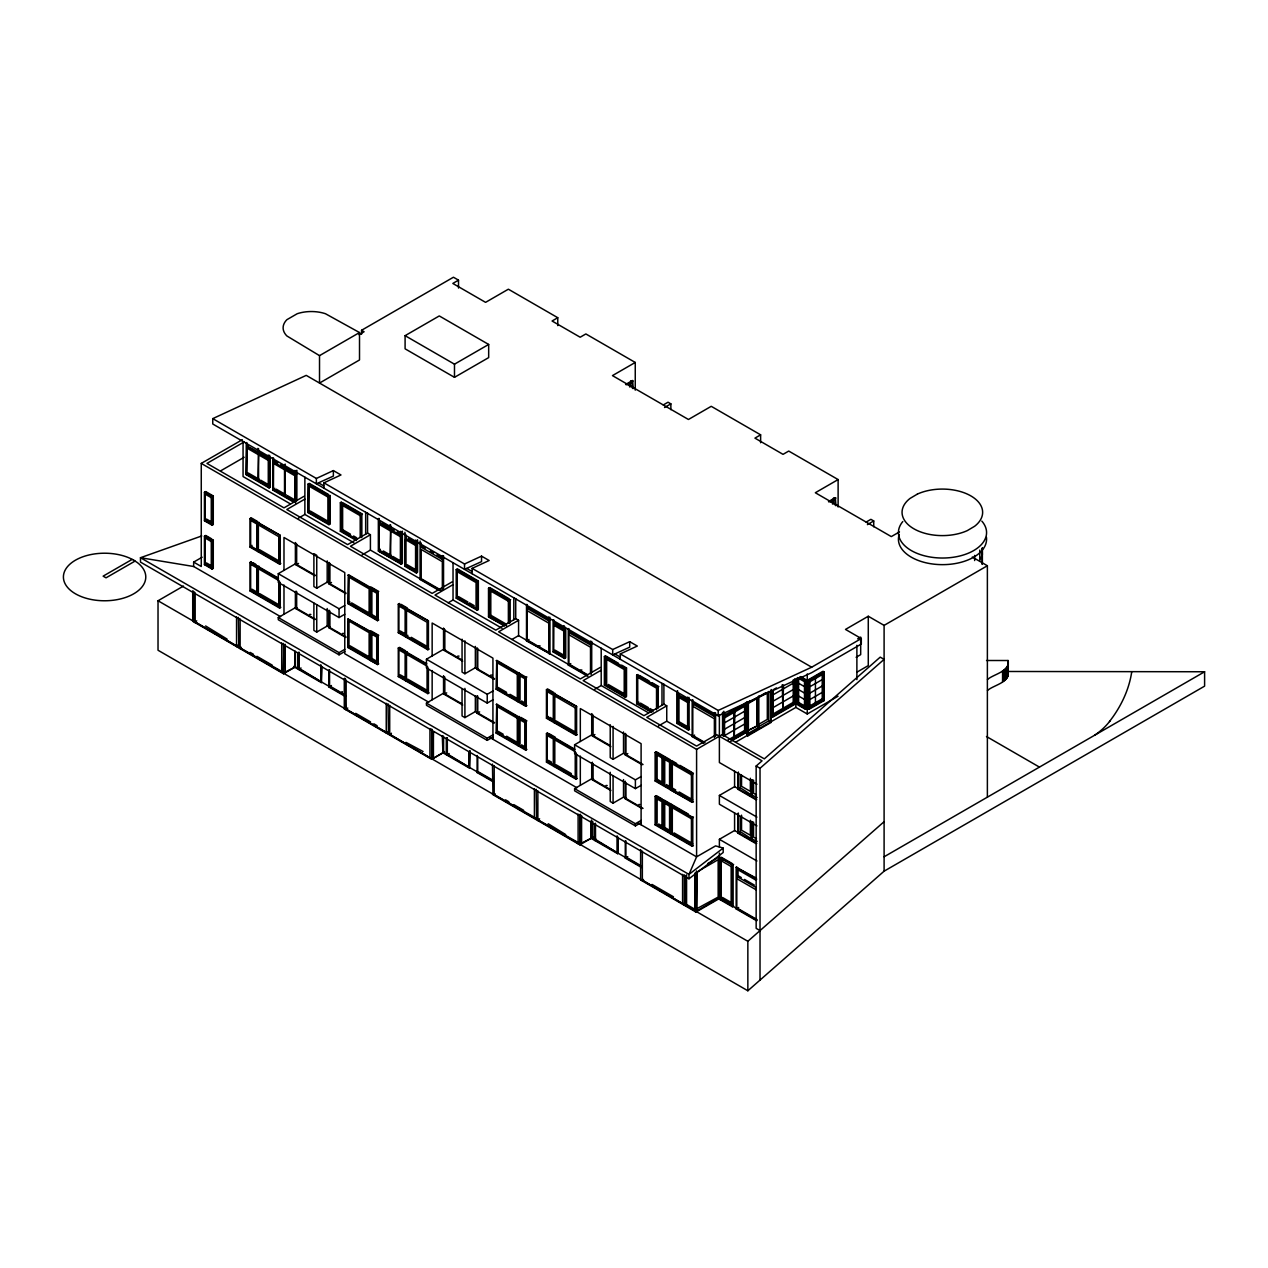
<?xml version="1.0" encoding="UTF-8"?>
<svg xmlns="http://www.w3.org/2000/svg" width="1268" height="1268" viewBox="0 0 1268 1268"><rect width="100%" height="100%" fill="white"/><g stroke="black" fill="none" stroke-linecap="round" stroke-linejoin="round"><path stroke-width="1.5" d="M987.471 690.569C992.923 685.196 1010.327 682.739 1008.06 671.485L1204.6 671.755L1204.6 686.146L884.097 871.179L747.851 990.768L158.024 650.246L158.024 600.763L183.48 586.054M987.471 679.6C992.923 674.227 1010.327 671.771 1008.06 660.517L986.552 660.501M1109.5 721.555L1113.003 716.8A268.547 155.045 0 0 0 1131.753 671.66M760.023 930.585L756.156 928.35L756.156 766.03L762.052 760.848L716.531 734.568L696.592 746.091L646.791 717.339L666.746 705.832L666.746 721.175L704.184 742.794M760.023 980.085L760.023 768.281L884.097 659.376L880.214 657.141L764.319 758.866L722.237 734.568L696.592 749.372L201.263 463.406L201.263 566.495L193.655 562.104L193.655 566.495L280.577 616.676M747.851 990.768L747.851 941.284L884.097 821.696M193.655 566.495L140.479 557.714L688.984 874.397L696.592 856.851L715.58 845.883L723.188 848.086L688.984 874.397L688.984 878.787L140.479 562.104L140.479 557.714L201.739 535.952M688.984 878.787L723.188 852.476L723.188 848.086M470.143 750.735L469.509 768.154L442.912 752.796L444.165 752.082M618.308 838.18L617.674 853.697L591.094 838.338L592.33 837.625M361.554 334.229L361.554 330.282L453.437 277.232L458.509 280.149L458.509 288.042M319.52 355.642L359.51 332.549L359.51 359.969L319.52 383.063L319.52 355.642L286.901 335.972A28.229 16.294 0 0 1 286.901 319.679L297.219 313.719A28.229 16.294 0 0 1 325.448 313.719L359.51 332.549M359.018 334.673L364.09 331.74L361.554 330.282M458.509 280.149L452.819 283.446L485.581 302.355L508.373 289.199L557.761 317.713L557.761 325.622M405.094 335.671L439.283 315.938L488.671 344.452L488.671 357.608L454.483 377.341L405.094 348.827L405.094 335.671L454.483 364.185L488.671 344.452M201.263 463.406L242.331 439.695M244.169 441.914L206.953 463.406L283.984 507.866L303.924 496.359M246.23 442.532L246.23 474.723L246.848 445.861L269.513 458.224L268.277 458.937L246.975 446.653L246.975 442.754M246.975 446.653L248.227 445.924M220.489 470.951L244.169 457.272M257.943 448.349L258.561 451.899M257.943 452.248L259.179 452.248M269.513 459.682L268.277 460.411L246.975 448.111L246.975 473.693L248.227 472.98L259.179 479.304L257.943 479.304L258.561 453.358M257.943 453.722L259.179 453.722M204.433 492.269L205.685 491.556L213.278 495.946L213.278 524.461L212.041 525.174L204.433 520.799L204.433 492.269L212.041 496.66L213.278 495.946M205.178 519.769L206.43 519.04L212.533 522.559L211.281 523.288L205.178 519.769L205.178 494.171L211.281 497.69L212.533 496.977M274.823 461.283L273.571 461.996L294.873 474.295L296.11 473.582L280.719 464.69M285.157 467.242L285.776 467.607M132.157 559.394L103.12 576.148L106.037 577.828L135.058 561.074M204.433 520.799L205.685 520.07M557.761 317.713L552.071 321.01L580.173 337.225L585.864 333.944L635.252 362.458L635.252 390.148M246.975 473.693L268.277 485.993L269.513 485.279M246.23 474.723L269.022 487.895L270.274 487.166L270.274 458.651L268.895 458.588M296.87 474.01L295.492 473.931M273.571 463.454L294.873 475.754L296.11 475.04M274.823 488.339L273.571 489.052L294.873 501.351L296.11 500.638M272.826 457.875L272.826 490.082L274.062 489.369M204.433 536.142L212.041 540.533L213.278 539.819L213.278 568.333L212.041 569.047L204.433 564.656L204.433 536.142L205.685 535.429L211.756 538.932M284.523 494.663L285.776 494.663L284.523 494.663L284.523 469.065M308.045 484.107L328.951 496.168L330.187 495.439L330.187 523.953L328.951 524.683L308.045 512.621L308.045 484.107L309.297 483.377L328.586 494.52M280.799 563.436L279.562 564.165L250.034 547.11L250.034 518.596L251.27 517.883L257.356 521.386M212.533 566.431L211.281 567.161L205.178 563.626L205.178 538.044L211.281 541.563L212.533 540.85M258.878 522.257L257.626 522.987L257.626 551.501L258.878 550.788M250.779 520.498L256.881 524.017L258.117 523.288M193.655 562.104L202.167 557.207M280.054 561.55L278.801 562.263L258.371 550.471L258.371 524.873L259.623 524.159M304.875 499.101L286.822 509.514L347.622 544.606L367.562 533.099L370.414 534.731L370.414 550.09L440.678 590.666M205.178 563.626L206.43 562.913L211.011 565.56M204.433 564.656L205.685 563.943M329.157 521.893L327.905 522.622L309.091 511.749L309.091 486.167L327.905 497.024L329.157 496.311M309.091 511.749L310.327 511.036L327.588 520.99M298.313 518.232L304.875 514.443L353.835 542.72M308.045 512.621L308.679 483.742L329.569 495.804L329.569 524.318L310.28 513.191M252.015 545.367L250.779 546.08L256.881 549.599L258.117 548.885M250.034 547.11L251.27 546.397M250.034 518.596L280.18 535.286L280.18 563.8L258.244 551.136L258.244 522.622M258.371 524.873L278.801 536.681L280.054 535.952M356.419 540.533L340.347 531.26L340.347 502.746L341.583 502.033M258.371 550.471L259.623 549.757L278.358 560.567M356.784 539.28L341.377 530.404L341.377 504.807L342.629 504.078L342.629 529.675L350.475 534.208M280.799 607.309L279.562 608.038L250.034 590.983L250.034 562.469L251.27 561.74M252.015 563.642L250.779 564.355L256.881 567.89L258.117 567.161M258.878 566.13L257.626 566.859L257.626 595.374L258.878 594.644M340.347 502.746L361.237 514.808L362.489 514.095L343.2 502.952M341.377 504.807L360.207 515.68L361.443 514.951M341.377 530.404L342.629 529.675M340.347 531.26L341.583 530.547M635.252 362.458L612.46 375.613L688.445 419.486L711.237 406.315L760.626 434.829L760.626 442.754M193.655 621.336L193.196 591.205M194.971 592.869L194.971 621.827L196.714 620.829M344.769 614.251L339.063 617.548L278.278 582.44L278.278 573.675L295.381 563.8L315.827 575.609M194.971 622.636L196.08 622.002M250.034 590.983L251.27 590.27M296.015 543.322L296.015 564.894L298.551 563.452M378.958 518.358L378.958 522.131L380.337 522.194L379.084 522.923L379.084 519.024M256.881 593.472L258.117 592.758L252.015 589.24L250.779 589.953L256.881 593.472L256.881 567.89M258.371 594.343L259.623 593.614L280.054 605.422L278.801 606.136L258.371 594.343L258.371 568.746L278.801 580.538L278.801 606.136M205.606 625.964L227.083 639.088M625.631 384.458L632.431 380.543L633.049 388.642M626.249 384.822L633.049 380.907M627.708 384.743L632.526 381.969L630.64 380.875M370.414 534.731L350.459 546.254L432.15 593.408L452.09 581.901M390.037 524.619L390.037 528.534L394.237 530.23M390.037 528.534L391.289 528.534M383.285 550.962L391.289 555.574L390.037 555.574L390.671 529.628M390.037 529.992L391.289 529.992M362.093 554.893L370.414 550.09M379.084 522.923L400.387 535.207L401.623 534.494L397.201 531.942M402.368 534.922L401.005 534.858M401.623 561.55L400.387 562.263L379.084 549.963L379.084 524.381L400.387 536.681L401.623 535.952M379.084 549.963L380.337 549.25M378.339 518.802L378.339 550.994L401.75 563.8L401.75 531.53M316.746 588.209L316.746 555.305L313.893 553.656L313.893 586.561L316.746 588.209L327.192 582.171L345.942 592.996M405.681 534.367L406.299 537.917M328.951 562.326L328.951 583.898L331.487 582.472M378.72 619.973L377.468 620.686L347.939 603.647L348.557 574.769L378.102 591.823L378.102 620.337L372.015 616.819M344.769 651.546L339.063 654.827L278.278 619.735L278.278 617.548L295.381 607.673L315.827 619.481M348.684 577.019L369.131 588.827L369.131 614.409L348.684 602.617L348.684 577.019L349.936 576.306M296.015 591.11L296.015 608.767L297.283 608.054M194.971 621.827L236.561 645.84L237.671 645.206M236.561 646.648L237.671 645.998M405.681 538.266L415.571 543.988L416.823 543.275L408.565 538.504M417.568 543.703L416.205 543.623M238.828 647.409L238.352 617.373M416.823 570.315L415.571 571.044L405.681 565.322L405.681 539.74L415.571 545.446L416.823 544.733M240.127 618.942L240.127 647.9L241.237 647.266M240.127 648.709L241.237 648.075M663.275 404.952L668.03 402.21L670.867 403.858L670.867 409.659M420.707 543.053L420.707 546.952L421.959 546.239L425.287 548.156M664.543 407.504L670.867 403.858M310.866 614.425L309.582 614.409M378.339 550.994L401.132 564.165L402.368 563.436L402.368 531.165M405.681 565.322L406.917 564.609L415.175 569.364M404.936 532.259L404.936 566.352L406.172 565.639M370.621 589.683L371.873 588.97L371.873 614.552L377.975 618.087L376.723 618.8L370.621 615.281L370.621 589.683L376.723 593.202L377.975 592.489M348.684 602.617L349.936 601.888M278.278 573.675L339.063 608.767L344.769 605.47M347.939 603.647L349.191 602.918M347.939 575.133L377.468 592.172L378.72 591.459L371.112 587.068L369.876 587.797L369.876 616.311L371.112 615.582M404.936 566.352L416.332 572.93L417.568 572.217L417.568 539.946M313.893 603.124L313.893 630.434L316.746 632.066L327.192 626.043L345.942 636.869M420.707 546.952L442.342 559.442L443.578 558.712L436.921 554.877M328.951 610.13L328.951 627.771L330.219 627.074M347.939 618.99L378.102 635.68L378.102 664.194L369.876 660.168L369.876 631.654L371.112 630.941L378.72 635.331L377.468 636.045L347.939 618.99L347.939 647.52L377.468 664.559L378.72 663.846M438.031 589.858L420.12 579.508L421.341 578.779L441.296 590.302M370.621 615.281L371.873 614.552M343.786 633.445L342.518 633.429M456.211 569.649L457.463 568.92L478.353 580.982L478.353 609.496L477.117 610.225L456.211 598.163L456.211 569.649L477.117 581.711L478.353 580.982M429.059 649.042L427.807 649.755L398.279 632.7L398.279 604.186L399.531 603.473M240.127 647.9L282.193 671.644M457.257 571.709L476.071 582.567L476.071 608.164L457.257 597.291L457.257 571.709L458.493 570.98M400.276 605.359L399.024 606.088L405.126 609.607L406.378 608.894M284.983 672.183L295.381 666.889L295.381 651.736M192.72 590.936L192.72 621.241L283.509 673.752L295.381 666.889M299.169 667.65L297.932 668.363L297.932 652.576M301.023 667.982L298.551 669.456L298.551 652.402M453.041 584.643L434.987 595.057L495.788 630.148L515.727 618.641L518.58 620.274L518.58 635.633L587.179 675.242M377.975 661.944L376.723 662.673L370.621 659.138L370.621 633.556L371.873 632.827L371.873 658.425L376.438 661.072M348.684 646.49L369.131 658.282L369.131 632.684L348.684 620.892L348.684 646.49L349.936 645.761L370.367 657.569M278.278 617.548L339.063 652.64L344.769 649.343M347.939 647.52L349.191 646.791M370.621 633.556L376.723 637.075L377.975 636.362M457.257 597.291L458.493 596.578L467.908 602.015M448.127 602.839L453.041 599.986L502.001 628.262M456.211 598.163L457.463 597.434M398.279 632.7L399.531 631.987M293.811 666.714L321.343 682.612L321.977 667.095M398.279 604.186L428.425 620.876L428.425 649.39L398.897 632.352L398.897 603.837L428.425 620.876M405.126 635.205L406.378 634.476L400.276 630.957L399.024 631.67L405.126 635.205L405.126 609.607M504.585 626.075L488.513 616.803L488.513 588.289L489.749 587.575L509.039 598.702M407.868 635.347L406.632 636.061L427.062 647.869L428.315 647.14L411.276 637.313M407.123 636.377L405.871 637.091L405.871 608.577L407.123 607.863L401.053 604.345M370.621 659.138L371.873 658.425M506.661 625.821L489.543 615.947L489.543 590.349L490.795 589.636L490.795 615.218L506.471 624.284M760.626 434.829L754.936 438.126L783.038 454.356L788.728 451.059L838.116 479.573L838.116 506.994M345.229 696.401L328.951 687.002L331.423 685.528M429.059 692.899L427.807 693.628L398.279 676.573L398.279 648.059L399.531 647.346L405.601 650.849M407.123 651.72L405.871 652.449L405.871 680.964L407.123 680.234M399.024 649.961L405.126 653.48L406.378 652.751M341.948 691.599L342.518 691.932M488.513 588.289L509.403 600.35L510.655 599.637M489.543 590.349L508.373 601.222L509.609 600.493M488.513 616.803L503.602 624.791M489.543 615.947L490.795 615.218M492.935 699.793L487.229 703.09L426.444 667.982L426.444 659.217L443.546 649.343L443.546 628.056M398.279 676.573L399.531 675.86M444.18 628.865L444.18 650.436L445.464 649.739M344.294 678.538L344.294 708.844L346.037 707.845M346.021 680.076L346.021 709.034L347.765 708.035M346.021 709.842L347.131 709.208M405.126 679.062L406.378 678.348L400.276 674.83L399.024 675.543L405.126 679.062L405.126 653.48M518.58 620.274L498.625 631.797L580.316 678.951L600.255 667.443M459.032 656.111L457.748 656.095M511.923 639.468L518.58 635.633M548.299 619.164L528.328 607.641L527.092 608.371L548.711 620.844L549.963 620.131M426.603 690.03L407.868 679.22L406.632 679.933L427.062 691.726L428.315 691.012M462.059 639.199L462.059 672.103L464.912 673.752L475.357 667.713L494.568 678.808M477.117 647.869L477.117 669.441L478.385 668.743M549.916 617.262L549.916 653.733L526.505 640.926L528.978 639.452M526.886 705.515L525.634 706.228L496.105 689.19L496.739 660.311L526.268 677.366L526.268 705.88L496.739 688.825L496.739 662.213M492.935 737.088L487.229 740.369L426.444 705.277L426.444 703.09L443.546 693.216L462.281 704.041M444.18 676.652L444.18 694.309L446.716 692.867M346.021 709.034L386.249 732.27L387.358 731.62M563.341 627.866L555.083 623.095L553.847 623.808L563.737 629.53L564.989 628.817M564.371 629.166L565.734 629.245L565.734 657.759L564.498 658.472L553.102 651.895L553.102 619.687M386.249 733.062L387.358 732.428M540.073 645.872L538.868 645.887M388.452 733.792L387.976 703.756M389.704 705.293L389.704 734.267L391.447 733.253M491.952 675.115L490.684 675.099M389.704 735.06L390.813 734.426M838.116 479.573L815.324 492.745L891.309 536.602L899.456 531.91M553.102 651.895L554.338 651.181M519.294 672.611L518.041 673.34L518.041 701.854L519.294 701.125M510.021 694.325L518.533 699.239L517.296 699.952L496.85 688.159L496.85 662.562L517.296 674.37L518.533 673.641M518.786 675.226L520.038 674.513L520.038 700.094L518.786 700.824L518.786 675.226L524.889 678.745L526.141 678.031M496.85 688.159L498.102 687.43L506.614 692.36M426.444 659.217L487.229 694.309L492.935 691.012M496.105 689.19L497.357 688.461M828.48 501.589L835.295 497.658L835.913 505.758M829.114 501.954L835.913 498.023M496.105 660.676L525.634 677.714L526.886 677.001M830.572 501.874L834.772 498.72M563.737 656.586L564.989 655.873L555.083 650.151L553.847 650.864L563.737 656.586L563.737 630.989L553.847 625.283M462.059 688.683L462.059 715.976L464.912 717.609L475.357 711.586L494.568 722.681M590.508 644.984L591.744 644.255L570.125 631.781L568.872 632.494L590.508 644.984L590.508 641.085M477.117 695.672L477.117 713.313L479.653 711.887M526.886 749.388L525.634 750.101L496.105 733.062L496.739 704.184L526.268 721.223L526.268 749.737L496.739 732.698L496.739 704.184M568.286 628.595L568.286 665.066L570.759 663.592M423.084 751.512L405.998 742.382M577.225 734.584L575.973 735.297L546.445 718.243L546.445 689.729L547.697 689.015L553.767 692.518M621.685 665.161L626.519 667.951L626.519 696.465L625.267 697.178L604.376 685.116L604.376 656.602L605.613 655.889L618.467 663.307M389.704 734.267L430.423 758.026M581.869 669.995L580.665 670.027M429.947 758.296L431.057 757.646M518.786 700.824L524.889 704.342L526.141 703.629M443.546 736.708L443.546 752.431L432.15 759.025L432.15 729.908M443.293 736.502L443.293 752.289L444.545 751.575M605.407 658.663L606.659 657.949L606.659 683.531L605.407 684.26L605.407 658.663L624.221 669.536L624.221 695.118L605.407 684.26M344.294 708.844L431.675 759.294L443.546 752.431M447.588 753.335L446.352 754.064L446.352 738.261M449.189 753.525L446.716 754.999L446.716 737.944M555.289 693.406L554.053 694.119L554.053 722.633L555.289 721.92M519.294 716.483L518.041 717.197L518.041 745.711L519.294 744.998M576.48 732.682L575.228 733.411L554.798 721.603L554.798 696.021L556.034 695.292M518.533 743.111L517.296 743.825L496.85 732.032L496.85 706.434L517.296 718.227L518.533 717.514M601.206 670.186L583.169 680.599L643.954 715.691L663.893 704.184L666.746 705.832M518.786 719.099L520.038 718.37L520.038 743.967L518.786 744.681L518.786 719.099L524.889 722.617L526.141 721.904M496.85 732.032L498.102 731.303L503.206 734.251M426.444 703.09L487.229 738.182L492.935 734.885M496.105 733.062L497.357 732.333M866.139 522.067L870.894 519.325L873.731 520.974L873.731 526.791M496.105 704.548L525.634 721.587L526.886 720.874L520.799 717.355M867.407 524.635L873.731 520.974M604.376 656.602L625.267 668.664L626.519 667.951M594.644 689.332L601.206 685.528L648.487 712.838M548.442 716.499L547.19 717.212L553.292 720.747L553.292 695.149L547.19 691.631M546.445 718.243L547.697 717.529M604.376 685.116L605.613 684.403M546.445 689.729L576.607 706.419L576.607 734.933L554.671 722.269M554.798 696.021L575.228 707.813L576.48 707.1M554.798 721.603L556.034 720.89L574.769 731.699M651.134 712.109L636.663 703.756L636.663 675.242L637.915 674.528M653.099 711.792L637.693 702.9L637.693 677.302L638.945 676.589M493.395 781.944L477.117 772.545L478.321 771.8L493.3 780.438M577.225 778.441L575.973 779.17L546.445 762.116L546.445 733.601L547.697 732.888M518.786 744.681L524.889 748.215L526.141 747.486L521.56 744.855M636.663 675.242L657.553 687.319L658.805 686.59L652.37 682.881M637.693 702.9L638.945 702.187M636.663 703.756L637.915 703.043M641.101 785.336L635.395 788.633L574.61 753.525L574.61 744.76L591.712 734.885L610.447 745.711M546.445 762.116L547.697 761.402M592.346 714.407L592.346 735.979L594.898 734.537M492.459 764.081L492.935 794.117M494.187 765.618L494.187 794.576L495.297 793.942M494.187 795.385L495.297 794.751M576.48 776.555L575.228 777.268L575.228 751.686L554.798 739.878L554.798 765.476L556.034 764.762L571.361 773.607M555.289 765.793L554.053 766.506L554.053 737.992L555.289 737.263L549.218 733.76M678.966 694.61L677.714 695.339L687.621 701.045L688.873 700.332M689.618 700.76L688.239 700.697M677.714 696.798L687.621 702.504L688.873 701.79M658.425 725.978L666.746 721.175M610.225 724.741L610.225 757.646L613.078 759.294L623.523 753.255L623.523 731.969M687.208 726.437L678.966 721.666L677.714 722.38L687.621 728.101L688.873 727.388M676.969 691.219L676.969 723.41L678.221 722.697M625.283 733.411L625.283 754.983L627.818 753.557M987.376 797.16L987.376 565.75L884.097 625.378L868.279 616.248L845.487 629.419L861.305 638.549L861.305 644.033L811.678 672.674L718.195 715.818L212.755 424.003L212.755 418.63L306.222 375.376L811.678 667.206L861.305 638.549M641.101 822.631L635.395 825.912L574.61 790.82L574.61 788.633L591.712 778.758L610.447 789.584M592.346 762.195L592.346 779.852L593.63 779.138M494.187 794.576L534.89 817.527M676.969 723.41L688.365 730.003L689.618 729.274M536.618 819.334L536.142 789.298M713.963 714.819L693.992 703.296L692.756 704.009L714.375 716.499L715.627 715.786M537.87 790.836L537.87 819.81L539.613 818.795M693.406 801.661L692.169 802.375L655.128 780.993L655.128 752.479L656.364 751.765L670.043 759.659M537.87 820.602L538.979 819.968M655.873 754.365L657.125 753.652L657.125 779.249L663.227 782.768L661.975 783.481L655.873 779.963L655.873 754.365L661.975 757.899L663.227 757.17M723.933 716.04L722.554 716.119M745.235 703.74L745.98 703.312L723.315 715.691L724.551 716.404L745.853 704.105L744.601 703.391M771.15 689.507L771.15 722.395L747.724 735.931L747.106 702.662L750.577 700.665M857.644 638.85L860.687 637.091L860.687 654.637L856.122 657.268M765.793 692.708L747.724 703.027L747.724 735.931M733.649 711.174L734.885 711.174L734.267 737.136L733.649 712.774M768.804 691.631L748.374 703.423L748.374 734.806L747.106 734.061L758.819 727.309L758.819 695.926M607.198 785.51L605.914 785.494M692.169 700.11L692.169 736.581L694.642 735.107M723.315 717.149L724.551 717.862L745.853 705.563L745.853 731.16L731.113 739.672M776.444 687.906L773.163 689.792L773.163 715.39L771.927 714.676M663.354 756.505L662.72 785.383L663.972 784.654M548.22 823.756L565.686 834.582M723.315 723.537L733.649 717.577M734.267 717.212L744.601 711.253M773.401 694.626L782.261 689.507M782.879 689.142L793.213 683.183M799.458 677.318L805.37 680.726L806.606 680.013L806.606 708.527L805.37 709.24L796.494 704.12L796.494 679.41M574.61 744.76L635.395 779.852L641.101 776.571M723.315 729.94L733.649 723.98M734.267 723.616L744.601 717.64M773.401 701.03L782.261 695.91M782.879 695.546L793.213 689.586M824.216 672.024L822.98 671.295L807.89 680.013L809.142 680.726L824.216 672.024L824.216 700.538L809.142 709.24L807.89 708.527M808.651 681.043L809.887 681.756L823.471 673.91L823.471 699.508L809.887 707.354L808.651 706.625M692.661 799.759L691.425 800.488L671.073 788.744L671.073 763.146L672.309 762.433L672.309 788.014L675.701 789.98M723.315 736.343L733.649 730.368M734.267 730.019L744.601 724.044M773.401 707.417L782.261 702.298M782.879 701.949L793.213 695.974M810.347 686.448L822.235 679.6M610.225 772.275L610.225 801.519L613.078 803.167L623.523 797.128L623.523 779.582M655.873 779.963L657.125 779.249M655.128 780.993L656.364 780.28M625.283 781.215L625.283 798.856L626.551 798.158M727.737 740.179L744.601 730.447L745.853 731.16M773.401 713.821L793.213 702.377L794.465 703.09L794.465 679.474M810.347 692.851L822.235 685.988M782.261 684.704L782.879 709.066L783.497 685.085M773.163 715.39L794.465 703.09M747.787 703.106L747.787 730.653L757.519 725.756L757.519 698.208M758.201 724.63L767.314 719.384L767.314 693.802M732.952 739.355L746.598 732.191L746.598 701.886M792.96 704.707L771.8 716.927L771.8 690.315M730.32 741.59L746.598 732.191M757.519 725.756L747.787 730.653M771.166 716.563L772.418 717.292L795.21 704.12L795.21 679.41M797.366 703.169L804.498 707.275L804.498 681.693L797.366 677.572L797.366 703.169L798.618 702.44L804.308 705.737M758.201 697.099L758.201 726.944L768.614 720.937L768.614 691.52M735.567 742.224L795.86 707.417L807.256 713.995L838.053 696.211M856.883 672.183L868.279 665.605L868.279 616.248M810.347 699.254L822.235 692.391M663.465 784.353L669.567 787.872L669.567 762.29L663.465 758.755L663.465 784.353L664.717 783.624L664.717 759.643M655.128 752.479L692.169 773.86L693.406 773.147M810.347 705.642L822.235 698.795L823.471 699.508M640.118 804.53L638.85 804.514M671.073 763.146L691.425 774.891L692.661 774.177M693.406 845.534L692.169 846.247L655.128 824.866L655.128 796.352L656.364 795.622L662.451 799.141M823.725 700.11L808.524 708.875L808.524 680.361L823.725 671.596L824.216 700.538M671.073 788.744L672.309 788.014M537.87 819.81L578.588 842.76L578.113 843.838M655.873 798.238L657.125 797.524L657.125 823.106L655.873 823.835L655.873 798.238L661.975 801.772L661.975 827.354L655.873 823.835M581.315 843.268L591.712 837.974L591.712 822.25M591.459 820.063L591.459 837.831L592.711 837.118L595.754 838.877L594.518 839.606L594.518 823.804M492.459 794.386L579.841 844.837L591.712 837.974M663.354 800.377L662.72 829.256L663.972 828.527M663.465 802.628L664.717 801.915L664.717 827.497L670.82 831.031L669.567 831.745L663.465 828.226L663.465 802.628L669.567 806.147L670.82 805.434M574.61 788.633L635.395 823.725L641.101 820.428M671.564 804.403L670.328 805.117L670.328 833.631L671.564 832.918M655.128 824.866L656.364 824.137M756.933 825.896L719.384 804.213L719.384 795.432L734.584 786.667L734.584 771.182M663.465 828.226L664.717 827.497M737.754 773.528L737.754 789.219L740.274 787.777L751.021 794.687L751.021 779.725M655.128 796.352L692.169 817.733L693.406 817.02M692.661 843.632L691.425 844.361L671.073 832.6L671.073 807.019L691.425 818.763L692.661 818.05M641.56 867.486L625.283 858.087L627.755 856.613M671.073 832.6L672.309 831.887L672.309 806.289M751.021 794.687L757.139 797.509M719.384 853.126L719.384 898.536L695.974 912.057L640.625 879.929L641.719 880.024M642.353 851.161L642.353 880.119L643.462 879.485M642.353 880.927L643.462 880.293M719.384 847.198L719.384 839.305L734.584 830.54L734.584 812.994M737.754 813.485L737.754 833.092L740.274 831.65L751.021 838.56L751.021 821.727M707.671 863.619L719.384 856.851L718.766 898.172L695.339 911.692L695.339 873.81M751.021 838.56L757.139 841.381M733.617 906.034L732.381 906.747L720.034 899.63L720.034 857.945L721.27 857.231L732.08 863.46M698.795 870.878L718.163 859.688L718.163 897.094L696.56 908.855M721.238 898.188L722.491 897.475L732.413 903.196L731.16 903.91L721.238 898.188L721.238 860.782L722.491 860.069M720.034 857.945L732.381 865.077L733.617 864.364M721.238 860.782L731.16 866.504L732.413 865.79M756.742 920.822L736.169 908.95L736.169 867.264L755.649 877.789M642.353 880.119L683.056 903.878M682.58 904.147L683.69 903.513M694.801 873.145L694.801 910.662L696.053 909.948L686.574 904.464L685.322 905.193L685.322 875.57M741.289 877.551L738.039 875.681L736.787 876.394L756.299 887.663M720.034 899.63L720.652 857.58L732.999 864.713L732.999 906.398M736.169 908.95L738.673 907.492M884.097 856.788L1204.6 671.755M684.308 905.146L684.308 874.841M212.755 418.63L316.366 478.448L333.373 470.586L340.965 474.961L323.958 482.839L323.958 488.212M323.958 482.839L464.532 563.991L481.539 556.129L489.131 560.504L472.124 568.381L472.124 573.754M472.124 568.381L612.698 649.533L629.705 641.671L637.297 646.046L620.29 653.923L620.29 659.297M620.29 653.923L718.195 710.445L811.678 667.206M283.35 673.118L283.984 645.063M579.682 844.203L580.316 814.246M972.287 557.032L987.376 565.75M986.472 736.518L1039.443 767.108M800.694 676.589L806.606 680.013M800.076 676.954L805.988 680.361L805.988 708.875L798.602 704.612M798.618 683.246L804.308 686.543M798.618 689.649L804.308 692.946M798.618 696.053L804.308 699.334M795.21 704.12L794.592 679.046M747.106 702.662L748.405 703.471M768.614 720.937L771.15 722.395M734.267 709.351L733.649 709.715M318.601 482.886L323.657 485.818M466.767 568.429L471.823 571.361M614.932 653.971L619.989 656.903M277.771 462.979L273.444 461.203L274.189 461.647M381.811 523.05L389.197 527.314M430.28 551.041L433.608 552.959M687.208 699.381L677.587 694.547L678.348 694.975M340.965 502.382L361.856 514.443L361.856 537.267M489.131 587.924L510.021 599.986L510.021 622.81M527.092 610.621L548.711 623.111L549.329 652.671L527.71 640.197M568.872 634.745L590.508 647.235L590.508 673.419M639.516 675.464L649.153 681.027M692.756 706.26L714.375 718.75L714.375 737.453M637.693 677.302L656.523 688.175L656.523 709.826M260.653 480.16L268.039 484.424M276.297 489.194L283.683 493.442M287.25 495.519L294.636 499.782M392.763 556.43L400.149 560.694M756.156 766.03L760.023 768.281M248.48 475.31L269.64 487.53L269.64 455.26M294.604 501.938L273.444 489.717L273.571 458.097M353.613 536.015L356.736 537.822M469.477 602.918L474.184 605.629M272.826 490.082L293.986 502.302M608.228 684.435L623.904 693.501M640.514 703.09L648.36 707.607M649.929 708.527L653.068 710.334M342.566 531.831L355.436 539.249M651.752 711.76L637.281 703.407L637.281 674.893L658.187 686.955L658.187 707.861M569.506 664.321L587.797 674.877M693.374 735.836L705.024 742.557M290.404 503.903L243.06 476.562L243.06 441.47M568.286 665.066L587.829 676.335M692.169 736.581L703.566 743.159M756.933 784.21L719.384 762.543L719.384 714.629M756.473 794.925L753.541 793.229L753.541 780.089M734.584 786.667L756.742 799.458M737.754 789.219L755.807 799.648M676.605 763.447L671.564 760.531L670.328 761.26L670.328 789.774L692.788 802.026L692.788 773.512L655.746 752.114L655.746 780.628L669.425 788.538M679.965 765.381L691.726 772.18M205.067 491.921L212.659 496.311L212.659 524.825L205.067 520.435L205.067 493.823M280.18 535.286L250.652 518.232L250.652 546.746L256.722 550.264M576.607 706.419L547.063 689.38L547.063 717.894L553.149 721.397M406.632 610.479L427.062 622.271L427.062 647.869M719.384 795.432L756.933 817.115M443.546 649.343L461.948 659.978M623.523 753.255L643.034 764.525M296.015 564.894L314.543 575.577M328.951 583.898L345.784 593.614M444.18 650.436L462.709 661.135M477.117 669.441L493.949 679.173M592.346 735.979L610.875 746.678M625.283 754.983L642.115 764.715M351.632 602.871L368.671 612.713M521.56 700.982L524.603 702.741M549.963 717.387L553.022 719.146M666.239 784.512L670.82 787.159M679.093 791.929L690.965 798.792M368.814 614.964L348.557 603.283L348.557 574.769M756.473 838.798L753.541 837.102L753.541 822.092M734.584 830.54L756.742 843.331M737.754 833.092L755.807 843.505M252.792 562.627L255.835 564.387M663.972 800.013L688.365 814.104M278.5 578.176L250.652 562.104L250.652 590.619L280.18 607.673L280.18 582.963M398.897 647.694L426.745 663.782M574.911 749.325L547.063 733.237L547.063 761.751L550.106 763.51M250.034 562.469L277.866 578.541M398.279 648.059L426.127 664.131M546.445 733.601L574.293 749.673M406.632 654.336L427.062 666.144M547.19 735.503L553.292 739.022L553.292 764.604L547.19 761.085L548.442 760.372L551.485 762.131M719.384 839.305L756.933 860.988M623.523 797.128L643.034 808.398M296.015 608.767L314.543 619.45M328.951 627.771L345.784 637.487M444.18 694.309L462.709 704.992M477.117 713.313L493.949 723.029M592.346 779.852L610.875 790.535M625.283 798.856L642.115 808.572M736.169 867.264L756.742 879.136M506.614 736.217L516.837 742.129M658.647 823.994L661.69 825.753M674.005 832.87L690.965 842.649M756.299 880.357L736.787 869.087L738.039 868.374L738.039 875.681M554.798 765.476L575.228 777.268M368.814 658.837L348.557 647.155L348.557 620.543M404.983 679.727L398.897 676.209L398.897 649.596M426.745 692.296L406.505 680.599L406.505 652.085M554.671 766.141L576.607 778.806L576.607 754.095M661.833 828.02L655.746 824.501L655.746 795.987L692.788 817.369L692.788 845.883L663.354 828.892M744.538 879.437L754.301 885.064M736.787 878.661L756.299 889.914M428.727 702.203L344.769 653.733L344.769 572.581L283.984 537.474L283.984 570.378M489.559 737.326L576.892 787.745M637.725 822.869L696.592 856.851L696.592 749.372M737.405 908.221L756.917 919.49M718.766 898.172L756.933 920.219M299.755 668.712L320.756 681.55L320.756 664.717M330.156 686.257L345.118 694.896M447.921 754.254L468.922 767.092L468.922 752.13M626.487 857.342L641.465 865.981M294.128 666.176L346.164 696.211M442.912 752.082L442.294 735.915M443.293 752.289L492.666 780.803M591.459 837.831L640.831 866.345M432.768 757.218L433.387 731.905M250.129 652.386L253.537 654.351M256.928 656.317L272.24 665.161M355.722 713.361L370.541 721.904M373.822 723.806L377.119 725.708M505.536 799.854L508.833 801.756M513.762 804.609L523.636 810.3M652.053 884.446L673.451 896.793M158.024 600.763L747.851 941.284M1008.298 661.452L1008.25 675.226M1008.06 660.517L1007.965 676.145M1007.553 666.096L1007.553 677.064M1007.014 666.984L1007.014 677.952M1006.348 667.84L1006.348 678.808M1005.572 668.664L1005.572 679.632M1004.684 669.441L1004.684 680.409M1003.685 670.186L1003.685 681.154M1002.576 670.867L1002.576 681.835M982.367 547.649L982.367 564.371M982.24 564.181L982.24 548.442L982.367 554.56L979.784 560.44L979.784 550.09M974.648 555.4L974.648 560.567M884.097 625.378L884.097 871.179M856.883 645.301L856.883 679.632M835.295 497.658L835.279 505.409M833.504 497.991L833.504 503.887M832.458 500.131L832.458 504.062M822.235 673.197L822.235 698.795M815.435 677.112L815.435 702.71M809.887 681.756L809.887 707.354M809.142 680.726L809.142 709.24M807.256 673.942L807.256 713.995M805.37 680.726L805.37 709.24M798.618 678.459L798.618 702.44M795.86 678.808L795.86 707.417M793.974 680.599L793.974 701.505M793.213 679.981L793.213 702.377M782.879 685.433L782.879 709.066M772.418 690.664L772.418 717.292M770.5 690.648L770.532 722.047M756.901 697.844L756.901 725.391M752.273 779.741L752.273 794.703M752.273 821.727L752.273 838.576M751.655 780.089L751.655 795.052M751.639 821.363L751.655 838.925M750.371 778.267L750.371 791.406L741.542 786.303L741.542 775.049M750.371 820.269L750.371 835.279L741.542 830.175L741.542 815.165M747.248 702.583L747.248 735.488M744.601 704.849L744.601 730.447M740.274 774.685L740.274 787.777M740.274 816.687L740.274 831.65M738.388 772.038L738.388 788.87M738.372 813.073L738.388 832.727M736.803 866.916L736.803 908.585M734.267 711.538L734.267 737.136M732.381 865.077L732.381 906.747M731.16 866.504L731.16 903.91M724.551 712.505L724.551 716.404M724.551 717.862L724.551 735.583M723.806 711.253L723.806 735.884M723.188 712.711L723.188 735.519M722.554 712.362L722.554 735.123M718.195 710.445L718.195 715.818M715.58 712.917L715.58 735.947M714.962 713.266L714.962 736.296M714.375 712.6L714.375 716.499M697.21 871.544L696.592 911.692L696.592 870.942M695.974 872.273L695.974 912.057M692.788 699.746L692.788 736.217M692.169 773.86L692.169 802.375M692.169 817.733L692.169 846.247M691.425 774.891L691.425 800.488M691.425 818.763L691.425 844.361M688.984 697.368L688.984 729.639L677.587 723.061L677.587 690.775M688.365 697.796L688.365 730.003M687.621 697.146L687.621 701.045M687.621 702.504L687.621 728.101M686.574 874.857L686.574 904.464M682.58 874.381L682.58 903.355M678.966 696.069L678.966 721.666M669.567 806.147L669.567 831.745M663.893 684.07L663.893 704.184M661.991 683.341L661.991 705.277M661.975 757.899L661.975 783.481M657.553 687.319L657.553 708.226M642.828 879.849L642.828 880.658M641.101 824.818L641.101 743.666L580.316 708.574L580.316 741.463M640.625 849.623L640.625 879.929M635.395 779.852L635.395 788.633M635.395 823.725L635.395 825.912M632.431 380.543L632.431 388.277M630.64 382.841L630.64 386.756M629.705 641.671L629.705 647.155L612.698 654.922L612.698 649.533M629.594 382.999L629.594 386.946M625.932 734.061L625.932 754.65M625.901 782.816L625.932 798.507M625.869 840.858L625.901 857.723M625.267 668.664L625.267 697.178M625.283 841.033L625.283 858.087M617.674 836.642L617.674 853.697M617.104 835.802L617.104 852.635L596.087 839.796L594.882 840.541L594.882 823.487M613.078 726.39L613.078 759.294M613.078 775.857L613.078 803.167M601.206 648.249L601.206 685.528M595.469 823.312L595.516 840.177M592.996 715.057L592.996 735.63M592.98 763.796L592.996 779.503M592.711 821.315L592.711 837.118M591.712 641.386L591.712 672.103M591.712 713.599L591.712 734.885M591.712 763.162L591.712 778.758M591.094 641.751L591.094 674.386M591.094 821.299L591.094 838.338M581.584 815.419L581.584 843.822M580.316 756.093L580.316 785.336M579.841 814.531L579.841 844.837M578.113 814.072L578.113 843.03M575.973 706.783L575.973 735.297M575.973 752.558L575.973 779.17M575.228 707.813L575.228 733.411M568.872 628.595L568.92 664.701M565.116 629.61L565.116 658.124L553.72 651.53L553.847 619.909M564.498 626.281L564.498 658.472M563.737 625.631L563.737 629.53M549.298 617.627L549.298 654.098M548.711 616.945L548.711 620.844M538.345 819.524L538.345 820.333M534.414 788.839L534.414 817.812M527.092 604.471L527.123 640.578M526.505 604.471L526.505 640.926M525.634 677.714L525.634 706.228M525.634 721.587L525.634 750.101M524.889 678.745L524.889 704.342M524.889 722.617L524.889 748.215M517.296 674.37L517.296 699.952M517.296 718.227L517.296 743.825M515.727 598.528L515.727 618.641M513.825 597.799L513.825 619.735M509.403 600.35L509.403 623.159M508.373 601.222L508.373 622.873M494.663 794.307L494.663 795.115M492.935 739.276L492.935 658.124L432.15 623.016L432.15 655.921M487.229 694.309L487.229 703.09M487.229 738.182L487.229 740.369M481.539 556.129L481.539 561.613L464.532 569.38L464.532 563.991M477.767 648.519L477.767 669.108M477.767 696.132L477.767 712.965M477.735 757.028L477.735 772.18M477.117 581.711L477.117 610.225M477.117 755.49L477.117 772.545M475.357 646.426L475.357 667.713M475.357 695.989L475.357 711.586M469.509 751.1L469.509 768.154M464.912 640.847L464.912 673.752M464.912 688.365L464.912 717.609M454.483 364.185L454.483 377.341M453.041 562.707L453.041 599.986M447.303 737.77L447.335 754.634M444.83 629.514L444.83 650.088M444.83 677.128L444.83 693.961M443.546 555.844L443.546 588.479M443.546 675.67L443.546 693.216M442.912 556.208L442.912 588.843M442.912 735.741L442.912 752.796M442.342 555.543L442.342 559.442M442.342 589.747L442.342 561.692L420.707 549.202L420.707 579.127M433.418 731.763L433.418 758.28M432.15 670.55L432.15 699.793M431.675 728.989L431.675 759.294M429.947 728.529L429.947 757.487M428.425 668.553L428.425 693.263M427.807 621.241L427.807 649.755M427.807 667.016L427.807 693.628M427.062 668.109L427.062 691.726M420.754 542.688L420.754 546.524M420.754 550.36L420.754 579.159M420.12 541.135L420.12 579.508M416.95 540.295L416.95 572.581L405.554 565.988L405.554 539.375M416.332 540.739L416.332 572.93M415.571 540.089L415.571 543.988M415.571 545.446L415.571 571.044M406.505 608.212L406.505 636.726M401.132 531.958L401.132 564.165M400.387 531.308L400.387 535.207M400.387 536.681L400.387 562.263M390.671 524.984L390.671 528.883M390.671 530.341L390.671 555.939M390.179 733.982L390.179 734.79M386.724 731.985L386.724 732.793M386.249 703.296L386.249 732.27M378.958 524.033L378.958 548.743M377.468 592.172L377.468 620.686M377.468 636.045L377.468 664.559M376.723 593.202L376.723 618.8M376.723 637.075L376.723 662.673M367.562 512.985L367.562 533.099M365.659 512.256L365.659 534.193M361.237 514.808L361.237 537.616M360.207 515.68L360.207 537.331M346.497 708.764L346.497 709.573M345.387 678.618L345.387 708.923L344.769 678.253M339.063 608.767L339.063 617.548M339.063 652.64L339.063 654.827M333.373 470.586L333.373 476.071L316.366 483.821L316.366 478.448M329.601 562.976L329.601 583.565M329.601 610.59L329.601 627.422M329.569 563.927L329.569 583.549M329.569 611.731L329.569 627.406M329.537 669.773L329.569 686.638M328.951 496.168L328.951 524.683M328.951 669.948L328.951 687.002M327.905 497.024L327.905 522.622M327.192 560.884L327.192 582.171M327.192 608.497L327.192 626.043M321.343 665.557L321.343 682.612M316.746 604.773L316.746 632.066M304.875 477.164L304.875 514.443M299.137 652.227L299.169 669.092M296.87 470.254L296.87 500.622M296.664 543.972L296.664 564.545M296.664 591.585L296.664 608.418M296.236 470.602L296.236 500.987M295.618 471.046L295.618 503.238M295.381 542.514L295.381 563.8M295.381 592.077L295.381 607.673M294.873 470.396L294.873 474.295M294.873 475.754L294.873 501.351M294.747 650.738L294.747 666.54M285.252 644.334L285.252 672.737M285.157 464.072L285.157 467.971M285.157 469.429L285.157 495.027M283.984 585.008L283.984 614.251M283.509 643.447L283.509 673.752M281.718 642.955L281.718 671.913M279.562 535.651L279.562 564.165M279.562 581.41L279.562 608.038M278.801 536.681L278.801 562.263M269.022 455.688L269.022 487.895M268.277 455.038L268.277 458.937M268.277 460.411L268.277 485.993M258.561 448.714L258.561 452.613M258.561 454.071L258.561 479.669M258.244 568.397L258.244 595.009M256.881 524.017L256.881 549.599M240.603 647.631L240.603 648.439M237.037 645.571L237.037 646.363M236.561 616.882L236.561 645.84M212.041 496.66L212.041 525.174M212.041 540.533L212.041 569.047M211.281 497.69L211.281 523.288M211.281 541.563L211.281 567.161M195.446 621.558L195.446 622.366M194.448 591.934L194.448 622.255M986.441 537.299A44.063 25.439 0 0 1 940.032 564.609A44.063 25.439 0 0 1 899.186 534.494M981.828 521.116A44.063 25.439 0 0 1 942.916 558.031A44.063 25.439 0 0 1 902.784 521.56M1110.15 720.684A100.33 57.916 0 0 1 1094.855 735.107M917.398 494.076L910.059 498.419A40.291 23.268 0 0 0 914.244 529.01A40.291 23.268 0 0 0 967.31 530.61L974.648 526.252A40.291 23.268 0 0 0 970.464 495.677A40.291 23.268 0 0 0 917.398 494.076M133.695 560.171L129.653 558.126A41.178 23.775 0 0 0 64.383 571.852A41.178 23.775 0 0 0 113.502 600.208A41.178 23.775 0 0 0 137.261 562.516L133.695 560.171M477.735 581.346L456.845 569.284L456.845 597.799L477.735 609.86L477.735 581.346M625.885 668.315L604.995 656.238L604.995 684.768L625.885 696.829L625.885 668.315M212.659 540.168L205.067 535.793L205.067 564.308L212.659 568.682L212.659 540.168"/></g></svg>
